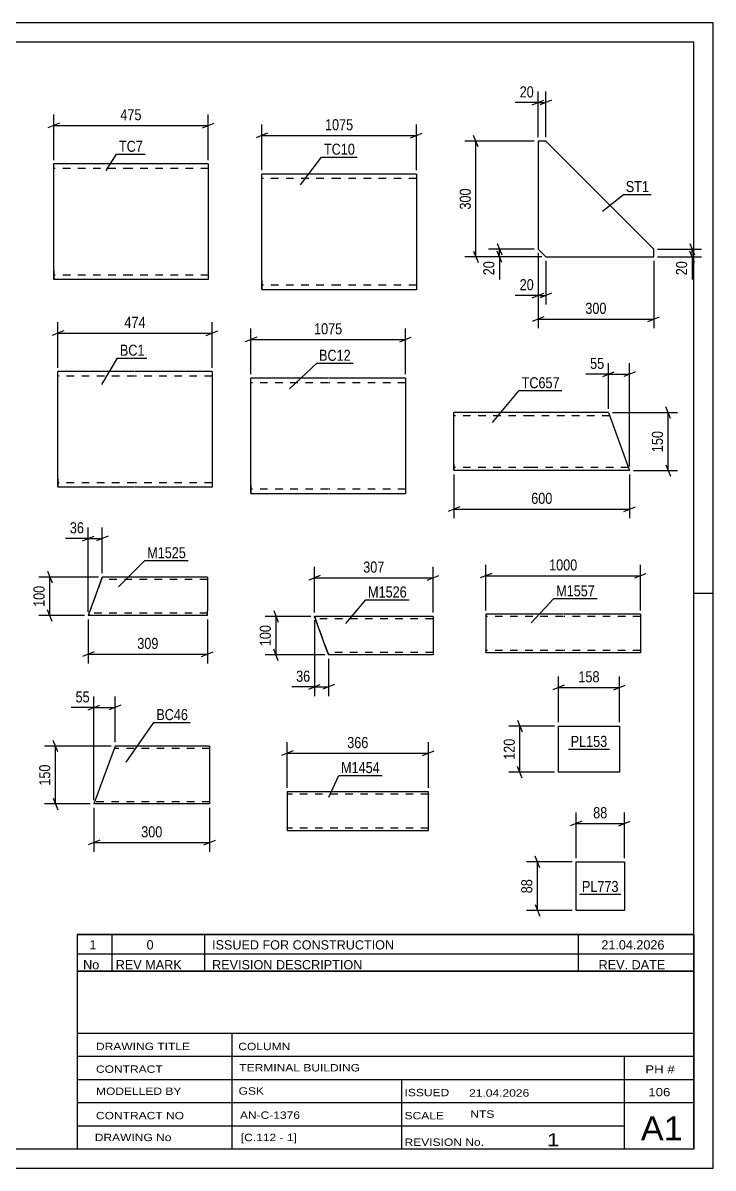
# Model space of a CAD drawing. Header units: millimetres. Extents: x 0 to 420, y 0 to 297.
# Drawn here: x 240.9 to 420, y 0 to 297 of the extents above; entities that cross this region are included whole.
import ezdxf

# ---------------------------------------------------------------- set-up
doc = ezdxf.new("R2010")
doc.units = ezdxf.units.MM
doc.linetypes.add('DXK_LINE_DOT2', pattern=[3.9198, 1.9599, -1.9599])
doc.styles.add('Arial Narrow', font='ARIALN.TTF', dxfattribs={"height": 0.2})

# ---------------------------------------------------------------- blocks, each defined once
blk = doc.blocks.new('Unknown-284856704-1134')
at = {"color": 5, "linetype": 'Continuous'}
for p, q in [((420, 297), (0, 297)), ((420, 0), (420, 297)), ((415, 292), (5, 292)), ((415, 5), (415, 292)), ((420, 149), (415, 149)), ((5, 5), (415, 5)), ((0, 0), (420, 0))]:
    blk.add_line(p, q, dxfattribs=at)
blk = doc.blocks.new('Part-284856704-8821 - 8820')
at = {"color": 2, "linetype": 'Continuous'}
for p, q in [((268.91, 260.41), (248.91, 260.41)), ((248.91, 232.81), (248.91, 260.41)), ((289.01, 260.41), (269.01, 260.41)), ((289.01, 260.41), (289.01, 230.41)), ((248.91, 232.81), (248.91, 230.41)), ((268.91, 230.41), (248.91, 230.41)), ((289.01, 230.41), (269.01, 230.41))]:
    blk.add_line(p, q, dxfattribs=at)
at = {"color": 7, "linetype": 'DXK_LINE_DOT2'}
for p, q in [((268.91, 259.21), (248.91, 259.21)), ((289.01, 259.21), (269.01, 259.21)), ((248.91, 230.6), (248.91, 232.81)), ((248.91, 231.61), (248.91, 231.71)), ((289.01, 231.61), (289.01, 231.71)), ((268.91, 231.61), (248.91, 231.61)), ((289.01, 231.61), (269.01, 231.61))]:
    blk.add_line(p, q, dxfattribs=at)
blk = doc.blocks.new('Part-284856704-8863 - 8862')
at = {"color": 2, "linetype": 'Continuous'}
for p, q in [((376.59, 266.33), (374.59, 266.33)), ((374.59, 266.33), (374.59, 238.33)), ((404.59, 238.33), (376.59, 266.33)), ((374.59, 238.33), (376.59, 236.33)), ((404.59, 236.33), (404.59, 238.33)), ((376.59, 236.33), (404.59, 236.33))]:
    blk.add_line(p, q, dxfattribs=at)
blk = doc.blocks.new('Part-284856704-8829 - 8828')
at = {"color": 2, "linetype": 'Continuous'}
for p, q in [((269.91, 206.56), (250, 206.56)), ((250, 178.96), (250, 206.56)), ((290.01, 206.56), (270.01, 206.56)), ((290.01, 206.56), (290.01, 176.56)), ((250, 178.96), (250, 176.56)), ((269.91, 176.56), (250, 176.56)), ((290.01, 176.56), (270.01, 176.56))]:
    blk.add_line(p, q, dxfattribs=at)
at = {"color": 7, "linetype": 'DXK_LINE_DOT2'}
for p, q in [((269.91, 205.36), (250, 205.36)), ((290.01, 205.36), (270.01, 205.36)), ((250, 176.75), (250, 178.96)), ((250, 177.76), (250, 177.86)), ((269.91, 177.76), (250, 177.76)), ((290.01, 177.76), (270.01, 177.76)), ((290.01, 177.76), (290.01, 177.86))]:
    blk.add_line(p, q, dxfattribs=at)
blk = doc.blocks.new('Part-284856704-8877 - 8876')
at = {"color": 2, "linetype": 'Continuous'}
for p, q in [((372.77, 195.92), (352.77, 195.92)), ((352.77, 182.52), (352.77, 195.92)), ((392.87, 195.92), (372.87, 195.92)), ((392.87, 195.92), (398.33, 180.92)), ((352.77, 182.52), (352.77, 180.92)), ((372.77, 180.92), (352.77, 180.92)), ((398.33, 180.92), (372.87, 180.92))]:
    blk.add_line(p, q, dxfattribs=at)
at = {"color": 7, "linetype": 'DXK_LINE_DOT2'}
for p, q in [((372.77, 195.12), (352.77, 195.12)), ((393.16, 195.12), (372.87, 195.12)), ((352.77, 181.04), (352.77, 182.52)), ((352.77, 181.72), (352.77, 181.78)), ((372.77, 181.72), (352.77, 181.72)), ((398.04, 181.72), (372.87, 181.72)), ((398.04, 181.72), (398.02, 181.78))]:
    blk.add_line(p, q, dxfattribs=at)
blk = doc.blocks.new('Part-284856704-8847 - 8846')
at = {"color": 2, "linetype": 'Continuous'}
for p, q in [((264.82, 109.43), (259.36, 94.43)), ((289.36, 109.43), (264.82, 109.43)), ((289.36, 109.43), (289.36, 94.43)), ((289.36, 94.43), (259.36, 94.43))]:
    blk.add_line(p, q, dxfattribs=at)
at = {"color": 7, "linetype": 'DXK_LINE_DOT2'}
for p, q in [((289.36, 108.83), (264.61, 108.83)), ((289.36, 109.33), (289.36, 109.43)), ((259.58, 95.03), (259.6, 95.07)), ((289.36, 95.03), (289.36, 95.07)), ((289.36, 95.03), (259.58, 95.03))]:
    blk.add_line(p, q, dxfattribs=at)
blk = doc.blocks.new('Part-284856704-8896 - 8895')
at = {"color": 2, "linetype": 'Continuous'}
for p, q in [((322.92, 257.81), (302.92, 257.81)), ((302.92, 230.21), (302.92, 257.81)), ((343.02, 257.81), (323.02, 257.81)), ((343.02, 257.81), (343.02, 227.81)), ((302.92, 230.21), (302.92, 227.81)), ((322.92, 227.81), (302.92, 227.81)), ((343.02, 227.81), (323.02, 227.81))]:
    blk.add_line(p, q, dxfattribs=at)
at = {"color": 7, "linetype": 'DXK_LINE_DOT2'}
for p, q in [((322.92, 256.61), (302.92, 256.61)), ((343.02, 256.61), (323.02, 256.61)), ((302.92, 227.99), (302.92, 230.21)), ((302.92, 229.01), (302.92, 229.1)), ((322.92, 229.01), (302.92, 229.01)), ((343.02, 229.01), (323.02, 229.01)), ((343.02, 229.01), (343.02, 229.1))]:
    blk.add_line(p, q, dxfattribs=at)
blk = doc.blocks.new('Part-284856704-8906 - 8905')
at = {"color": 2, "linetype": 'Continuous'}
for p, q in [((320.08, 204.89), (300.08, 204.89)), ((300.08, 177.29), (300.08, 204.89)), ((340.18, 204.89), (320.18, 204.89)), ((340.18, 204.89), (340.18, 174.89)), ((300.08, 177.29), (300.08, 174.89)), ((320.08, 174.89), (300.08, 174.89)), ((340.18, 174.89), (320.18, 174.89))]:
    blk.add_line(p, q, dxfattribs=at)
at = {"color": 7, "linetype": 'DXK_LINE_DOT2'}
for p, q in [((320.08, 203.69), (300.08, 203.69)), ((340.18, 203.69), (320.18, 203.69)), ((300.08, 175.08), (300.08, 177.29)), ((300.08, 176.09), (300.08, 176.18)), ((320.08, 176.09), (300.08, 176.09)), ((340.18, 176.09), (320.18, 176.09)), ((340.18, 176.09), (340.18, 176.18))]:
    blk.add_line(p, q, dxfattribs=at)
blk = doc.blocks.new('Part-284856704-8977 - 8976')
at = {"color": 2, "linetype": 'Continuous'}
for p, q in [((379.89, 102.64), (379.89, 114.64)), ((379.89, 114.64), (395.7, 114.64)), ((395.7, 114.64), (395.7, 102.64)), ((395.7, 102.64), (379.89, 102.64))]:
    blk.add_line(p, q, dxfattribs=at)
blk = doc.blocks.new('Part-284856704-8991 - 8990')
at = {"color": 2, "linetype": 'Continuous'}
for p, q in [((346.12, 97.58), (309.5, 97.58)), ((309.5, 97.58), (309.5, 87.68)), ((346.12, 88.78), (346.12, 97.58)), ((309.5, 87.68), (309.5, 87.58)), ((309.5, 87.58), (346.12, 87.58)), ((346.12, 87.58), (346.12, 88.78))]:
    blk.add_line(p, q, dxfattribs=at)
at = {"color": 7, "linetype": 'DXK_LINE_DOT2'}
for p, q in [((346.12, 96.98), (309.5, 96.98)), ((346.12, 96.98), (346.12, 96.94)), ((346.12, 96.94), (346.12, 96.98)), ((346.12, 96.84), (346.12, 96.94)), ((346.12, 96.94), (346.12, 96.84)), ((309.5, 88.18), (309.5, 88.23)), ((346.12, 88.18), (309.5, 88.18)), ((346.12, 88.23), (346.12, 88.56)), ((346.12, 88.18), (346.12, 88.23))]:
    blk.add_line(p, q, dxfattribs=at)
blk = doc.blocks.new('Part-284856704-9009 - 9008')
at = {"color": 2, "linetype": 'Continuous'}
for p, q in [((261.25, 152.55), (258.15, 144.03)), ((261.25, 152.55), (261.39, 152.93)), ((261.39, 152.93), (261.49, 153.19)), ((261.49, 153.19), (261.52, 153.29)), ((261.52, 153.29), (261.52, 153.29)), ((288.8, 153.29), (261.52, 153.29)), ((288.8, 153.29), (288.8, 153.19)), ((288.8, 153.19), (288.8, 152.09)), ((288.8, 152.09), (288.8, 144.49)), ((257.88, 143.29), (257.92, 143.38)), ((257.88, 143.29), (257.88, 143.29)), ((288.8, 143.29), (257.88, 143.29)), ((257.92, 143.38), (258.01, 143.64)), ((258.01, 143.64), (258.15, 144.03)), ((288.8, 143.29), (288.8, 144.49))]:
    blk.add_line(p, q, dxfattribs=at)
at = {"color": 7, "linetype": 'DXK_LINE_DOT2'}
for p, q in [((261.3, 152.69), (258.23, 144.26)), ((261.17, 152.32), (258.23, 144.26)), ((261.17, 152.32), (258.24, 144.26)), ((261.17, 152.32), (261.29, 152.64)), ((261.17, 152.32), (261.24, 152.51)), ((261.24, 152.51), (261.25, 152.55)), ((261.25, 152.55), (261.29, 152.64)), ((261.29, 152.64), (261.3, 152.69)), ((261.29, 152.64), (261.3, 152.69)), ((261.39, 152.93), (261.3, 152.69)), ((261.3, 152.69), (261.3, 152.69)), ((288.8, 152.69), (261.3, 152.69)), ((261.49, 153.19), (261.39, 152.93)), ((261.52, 153.29), (261.49, 153.19)), ((261.52, 153.29), (261.52, 153.29)), ((288.8, 152.93), (288.8, 152.09)), ((257.91, 143.38), (257.88, 143.29)), ((257.88, 143.29), (257.88, 143.29)), ((258.01, 143.64), (257.91, 143.38)), ((258.12, 143.93), (258.01, 143.64)), ((258.1, 143.89), (258.12, 143.93)), ((258.12, 143.93), (258.1, 143.89)), ((258.1, 143.89), (258.1, 143.89)), ((288.8, 143.89), (258.1, 143.89)), ((258.24, 144.26), (258.12, 143.93)), ((258.23, 144.26), (258.12, 143.93)), ((258.12, 143.93), (258.16, 144.06)), ((258.16, 144.06), (258.23, 144.26)), ((288.8, 143.93), (288.8, 144.26)), ((288.8, 143.89), (288.8, 143.93)), ((288.8, 143.89), (288.8, 143.93))]:
    blk.add_line(p, q, dxfattribs=at)
blk = doc.blocks.new('Part-284856704-9017 - 9016')
at = {"color": 2, "linetype": 'Continuous'}
for p, q in [((316.59, 143.09), (316.59, 143.09)), ((347.33, 143.09), (316.59, 143.09)), ((316.62, 143), (316.59, 143.09)), ((316.72, 142.74), (316.62, 143)), ((316.86, 142.35), (316.72, 142.74)), ((347.33, 143), (347.33, 143.09)), ((347.33, 143), (347.33, 141.89)), ((319.96, 133.84), (316.86, 142.35)), ((347.33, 141.89), (347.33, 133.09)), ((320.1, 133.45), (319.96, 133.84)), ((320.2, 133.19), (320.1, 133.45)), ((320.23, 133.09), (320.2, 133.19)), ((320.23, 133.09), (320.23, 133.09)), ((347.33, 133.09), (320.23, 133.09))]:
    blk.add_line(p, q, dxfattribs=at)
at = {"color": 7, "linetype": 'DXK_LINE_DOT2'}
for p, q in [((316.59, 143.09), (316.59, 143.09)), ((316.59, 143.09), (316.62, 143)), ((316.62, 143), (316.72, 142.74)), ((316.72, 142.74), (316.81, 142.49)), ((347.33, 142.74), (347.33, 141.89)), ((320, 133.74), (316.81, 142.49)), ((316.81, 142.49), (316.81, 142.49)), ((347.33, 142.49), (316.81, 142.49)), ((316.82, 142.45), (316.81, 142.49)), ((316.82, 142.45), (316.81, 142.49)), ((316.94, 142.12), (316.82, 142.45)), ((316.86, 142.35), (316.82, 142.45)), ((316.87, 142.32), (316.86, 142.35)), ((316.94, 142.12), (316.87, 142.32)), ((319.88, 134.07), (316.94, 142.12)), ((319.88, 134.07), (316.94, 142.12)), ((319.95, 133.87), (319.88, 134.07)), ((319.88, 134.07), (320, 133.74)), ((320, 133.74), (319.95, 133.87)), ((320.01, 133.69), (320, 133.74)), ((320, 133.74), (320.01, 133.69)), ((320, 133.74), (320.1, 133.45)), ((320.01, 133.69), (320.01, 133.69)), ((347.33, 133.69), (320.01, 133.69)), ((347.33, 133.74), (347.33, 133.84)), ((347.33, 133.69), (347.33, 133.74)), ((347.33, 133.69), (347.33, 133.74)), ((320.1, 133.45), (320.2, 133.19)), ((320.2, 133.19), (320.23, 133.09)), ((320.23, 133.09), (320.23, 133.09))]:
    blk.add_line(p, q, dxfattribs=at)
blk = doc.blocks.new('Part-284856704-9024 - 9023')
at = {"color": 2, "linetype": 'Continuous'}
for p, q in [((381.05, 143.64), (361.05, 143.64)), ((361.05, 143.64), (361.05, 133.73)), ((401.15, 143.64), (381.15, 143.64)), ((401.15, 143.64), (401.15, 133.64)), ((361.05, 133.64), (361.05, 133.73)), ((381.05, 133.64), (361.05, 133.64)), ((401.15, 133.64), (381.15, 133.64))]:
    blk.add_line(p, q, dxfattribs=at)
at = {"color": 7, "linetype": 'DXK_LINE_DOT2'}
for p, q in [((381.05, 143.04), (361.05, 143.04)), ((401.15, 143.04), (381.15, 143.04)), ((361.05, 134.24), (361.05, 134.29)), ((381.05, 134.24), (361.05, 134.24)), ((401.15, 134.24), (381.15, 134.24)), ((401.15, 134.24), (401.15, 134.29))]:
    blk.add_line(p, q, dxfattribs=at)
blk = doc.blocks.new('Part-284856704-9031 - 9030')
at = {"color": 2, "linetype": 'Continuous'}
for p, q in [((384.43, 66.82), (384.43, 79.39)), ((384.43, 79.39), (397, 79.39)), ((397, 79.39), (397, 66.82)), ((397, 66.82), (384.43, 66.82))]:
    blk.add_line(p, q, dxfattribs=at)
blk = doc.blocks.new('StraightDimension-284856704-9099 - 8820')
at = {"color": 7, "linetype": 'Continuous'}
for p, q in [((248.91, 261.41), (248.91, 273.26)), ((289.01, 261.41), (289.01, 273.26)), ((250.41, 271.01), (247.41, 269.81)), ((248.91, 270.41), (289.01, 270.41)), ((287.51, 269.81), (290.51, 271.01))]:
    blk.add_line(p, q, dxfattribs=at)
at = {"color": 0}
blk.add_wipeout([(272.3, 271.16), (272.3, 275.36), (265.61, 275.36), (265.61, 271.16)], dxfattribs=at)
at = {"color": 3, "style": 'Arial Narrow'}
blk.add_text('475', height=2.863, dxfattribs=at).set_placement((266.21, 271.76))
blk = doc.blocks.new('StraightDimension-284856704-9215 - 8862')
at = {"color": 7, "linetype": 'Continuous'}
for p, q in [((405.59, 238.33), (416.99, 238.33)), ((413.99, 239.83), (415.19, 236.83)), ((415.19, 234.83), (413.99, 237.83)), ((414.59, 236.33), (414.59, 238.33)), ((405.59, 236.33), (416.99, 236.33))]:
    blk.add_line(p, q, dxfattribs=at)
at = {"color": 0}
blk.add_wipeout([(413.84, 235.81), (409.64, 235.81), (409.64, 230.95), (413.84, 230.95)], dxfattribs=at)
at = {"color": 7, "linetype": 'Continuous'}
blk.add_line((414.59, 236.33), (414.59, 230.43), dxfattribs=at)
blk.add_line((414.59, 236.33), (414.59, 230.43), dxfattribs=at)
at = {"color": 3, "style": 'Arial Narrow'}
blk.add_text('20', height=2.863, rotation=90.0002, dxfattribs=at).set_placement((413.24, 231.55))
blk = doc.blocks.new('StraightDimension-284856704-9207 - 8862')
at = {"color": 7, "linetype": 'Continuous'}
for p, q in [((374.59, 267.33), (374.59, 279.18)), ((376.59, 267.33), (376.59, 279.18)), ((373.09, 275.73), (376.09, 276.93)), ((374.59, 276.33), (376.59, 276.33)), ((378.09, 276.93), (375.09, 275.73))]:
    blk.add_line(p, q, dxfattribs=at)
at = {"color": 0}
blk.add_wipeout([(374.06, 277.08), (374.06, 281.28), (369.21, 281.28), (369.21, 277.08)], dxfattribs=at)
at = {"color": 7, "linetype": 'Continuous'}
blk.add_line((374.59, 276.33), (368.68, 276.33), dxfattribs=at)
blk.add_line((374.59, 276.33), (368.68, 276.33), dxfattribs=at)
at = {"color": 3, "style": 'Arial Narrow'}
blk.add_text('20', height=2.863, dxfattribs=at).set_placement((369.81, 277.68))
blk = doc.blocks.new('StraightDimension-284856704-9211 - 8862')
at = {"color": 7, "linetype": 'Continuous'}
for p, q in [((374.59, 237.33), (374.59, 223.93)), ((376.59, 235.33), (376.59, 223.93)), ((373.09, 225.73), (376.09, 226.93)), ((374.59, 226.33), (376.59, 226.33)), ((378.09, 226.93), (375.09, 225.73))]:
    blk.add_line(p, q, dxfattribs=at)
at = {"color": 0}
blk.add_wipeout([(374.06, 227.08), (374.06, 231.28), (369.21, 231.28), (369.21, 227.08)], dxfattribs=at)
at = {"color": 7, "linetype": 'Continuous'}
blk.add_line((374.59, 226.33), (368.68, 226.33), dxfattribs=at)
blk.add_line((374.59, 226.33), (368.68, 226.33), dxfattribs=at)
at = {"color": 3, "style": 'Arial Narrow'}
blk.add_text('20', height=2.863, dxfattribs=at).set_placement((369.81, 227.68))
blk = doc.blocks.new('StraightDimension-284856704-9227 - 8862')
at = {"color": 7, "linetype": 'Continuous'}
for p, q in [((359.06, 264.83), (357.86, 267.83)), ((373.59, 266.33), (355.61, 266.33)), ((358.46, 236.33), (358.46, 266.33)), ((357.86, 237.83), (359.06, 234.83)), ((375.59, 236.33), (355.61, 236.33))]:
    blk.add_line(p, q, dxfattribs=at)
at = {"color": 0}
blk.add_wipeout([(357.71, 254.67), (353.51, 254.67), (353.51, 247.99), (357.71, 247.99)], dxfattribs=at)
at = {"color": 3, "style": 'Arial Narrow'}
blk.add_text('300', height=2.863, rotation=90.0002, dxfattribs=at).set_placement((357.11, 248.59))
blk = doc.blocks.new('StraightDimension-284856704-9219 - 8862')
at = {"color": 7, "linetype": 'Continuous'}
for p, q in [((373.59, 238.33), (361.74, 238.33)), ((363.99, 239.83), (365.19, 236.83)), ((365.19, 234.83), (363.99, 237.83)), ((364.59, 236.33), (364.59, 238.33)), ((375.59, 236.33), (361.74, 236.33))]:
    blk.add_line(p, q, dxfattribs=at)
at = {"color": 0}
blk.add_wipeout([(363.84, 235.81), (359.64, 235.81), (359.64, 230.95), (363.84, 230.95)], dxfattribs=at)
at = {"color": 7, "linetype": 'Continuous'}
blk.add_line((364.59, 236.33), (364.59, 230.43), dxfattribs=at)
blk.add_line((364.59, 236.33), (364.59, 230.43), dxfattribs=at)
at = {"color": 3, "style": 'Arial Narrow'}
blk.add_text('20', height=2.863, rotation=90.0002, dxfattribs=at).set_placement((363.24, 231.55))
blk = doc.blocks.new('StraightDimension-284856704-9223 - 8862')
at = {"color": 7, "linetype": 'Continuous'}
for p, q in [((374.59, 237.33), (374.59, 217.8)), ((404.59, 235.33), (404.59, 217.8)), ((376.09, 220.8), (373.09, 219.6)), ((374.59, 220.2), (404.59, 220.2)), ((403.09, 219.6), (406.09, 220.8))]:
    blk.add_line(p, q, dxfattribs=at)
at = {"color": 0}
blk.add_wipeout([(392.93, 220.95), (392.93, 225.15), (386.25, 225.15), (386.25, 220.95)], dxfattribs=at)
at = {"color": 3, "style": 'Arial Narrow'}
blk.add_text('300', height=2.863, dxfattribs=at).set_placement((386.85, 221.55))
blk = doc.blocks.new('StraightDimension-284856704-9103 - 8828')
at = {"color": 7, "linetype": 'Continuous'}
for p, q in [((251.5, 217.16), (248.5, 215.96)), ((250, 207.56), (250, 219.41)), ((288.51, 215.96), (291.51, 217.16)), ((290.01, 207.56), (290.01, 219.41)), ((250, 216.56), (290.01, 216.56))]:
    blk.add_line(p, q, dxfattribs=at)
at = {"color": 0}
blk.add_wipeout([(273.34, 217.31), (273.34, 221.51), (266.66, 221.51), (266.66, 217.31)], dxfattribs=at)
at = {"color": 3, "style": 'Arial Narrow'}
blk.add_text('474', height=2.863, dxfattribs=at).set_placement((267.26, 217.91))
blk = doc.blocks.new('StraightDimension-284856704-9231 - 8876')
at = {"color": 7, "linetype": 'Continuous'}
for p, q in [((392.87, 196.92), (392.87, 208.77)), ((398.33, 181.92), (398.33, 208.77)), ((391.37, 205.32), (394.37, 206.52)), ((392.87, 205.92), (398.33, 205.92)), ((399.83, 206.52), (396.83, 205.32))]:
    blk.add_line(p, q, dxfattribs=at)
at = {"color": 0}
blk.add_wipeout([(392.35, 206.67), (392.35, 210.87), (387.49, 210.87), (387.49, 206.67)], dxfattribs=at)
at = {"color": 7, "linetype": 'Continuous'}
blk.add_line((392.87, 205.92), (386.97, 205.92), dxfattribs=at)
blk.add_line((392.87, 205.92), (386.97, 205.92), dxfattribs=at)
at = {"color": 3, "style": 'Arial Narrow'}
blk.add_text('55', height=2.863, dxfattribs=at).set_placement((388.09, 207.27))
blk = doc.blocks.new('StraightDimension-284856704-9235 - 8876')
at = {"color": 7, "linetype": 'Continuous'}
for p, q in [((408.93, 194.42), (407.73, 197.42)), ((393.87, 195.92), (410.73, 195.92)), ((408.33, 180.92), (408.33, 195.92)), ((407.73, 182.42), (408.93, 179.42)), ((399.33, 180.92), (410.73, 180.92))]:
    blk.add_line(p, q, dxfattribs=at)
at = {"color": 0}
blk.add_wipeout([(407.58, 191.77), (403.38, 191.77), (403.38, 185.08), (407.58, 185.08)], dxfattribs=at)
at = {"color": 3, "style": 'Arial Narrow'}
blk.add_text('150', height=2.863, rotation=90.0002, dxfattribs=at).set_placement((406.98, 185.68))
blk = doc.blocks.new('StraightDimension-284856704-9241 - 8876')
at = {"color": 7, "linetype": 'Continuous'}
for p, q in [((352.77, 179.92), (352.77, 168.52)), ((398.33, 179.92), (398.33, 168.52)), ((354.27, 171.52), (351.27, 170.32)), ((352.77, 170.92), (398.33, 170.92)), ((396.83, 170.32), (399.83, 171.52))]:
    blk.add_line(p, q, dxfattribs=at)
at = {"color": 0}
blk.add_wipeout([(378.89, 171.67), (378.89, 175.87), (372.21, 175.87), (372.21, 171.67)], dxfattribs=at)
at = {"color": 3, "style": 'Arial Narrow'}
blk.add_text('600', height=2.863, dxfattribs=at).set_placement((372.81, 172.27))
blk = doc.blocks.new('StraightDimension-284856704-9121 - 8846')
at = {"color": 7, "linetype": 'Continuous'}
for p, q in [((259.36, 93.43), (259.36, 82.03)), ((289.36, 93.43), (289.36, 82.03)), ((260.86, 85.03), (257.86, 83.83)), ((259.36, 84.43), (289.36, 84.43)), ((287.86, 83.83), (290.86, 85.03))]:
    blk.add_line(p, q, dxfattribs=at)
at = {"color": 0}
blk.add_wipeout([(277.71, 85.18), (277.71, 89.38), (271.02, 89.38), (271.02, 85.18)], dxfattribs=at)
at = {"color": 3, "style": 'Arial Narrow'}
blk.add_text('300', height=2.863, dxfattribs=at).set_placement((271.62, 85.78))
blk = doc.blocks.new('StraightDimension-284856704-9111 - 8846')
at = {"color": 7, "linetype": 'Continuous'}
for p, q in [((259.36, 95.43), (259.36, 122.28)), ((264.82, 110.43), (264.82, 122.28)), ((257.86, 118.83), (260.86, 120.03)), ((259.36, 119.43), (264.82, 119.43)), ((266.32, 120.03), (263.32, 118.83))]:
    blk.add_line(p, q, dxfattribs=at)
at = {"color": 0}
blk.add_wipeout([(258.84, 120.18), (258.84, 124.38), (253.98, 124.38), (253.98, 120.18)], dxfattribs=at)
at = {"color": 7, "linetype": 'Continuous'}
blk.add_line((259.36, 119.43), (253.46, 119.43), dxfattribs=at)
blk.add_line((259.36, 119.43), (253.46, 119.43), dxfattribs=at)
at = {"color": 3, "style": 'Arial Narrow'}
blk.add_text('55', height=2.863, dxfattribs=at).set_placement((254.58, 120.78))
blk = doc.blocks.new('StraightDimension-284856704-9115 - 8846')
at = {"color": 7, "linetype": 'Continuous'}
for p, q in [((249.96, 107.93), (248.76, 110.93)), ((263.82, 109.43), (246.51, 109.43)), ((249.36, 94.43), (249.36, 109.43)), ((248.76, 95.93), (249.96, 92.93)), ((258.36, 94.43), (246.51, 94.43))]:
    blk.add_line(p, q, dxfattribs=at)
at = {"color": 0}
blk.add_wipeout([(248.61, 105.27), (244.41, 105.27), (244.41, 98.58), (248.61, 98.58)], dxfattribs=at)
at = {"color": 3, "style": 'Arial Narrow'}
blk.add_text('150', height=2.863, rotation=90.0002, dxfattribs=at).set_placement((248.01, 99.18))
blk = doc.blocks.new('StraightDimension-284856704-9285 - 8895')
at = {"color": 7, "linetype": 'Continuous'}
for p, q in [((302.92, 258.81), (302.92, 270.66)), ((343.02, 258.81), (343.02, 270.66)), ((304.42, 268.41), (301.42, 267.21)), ((302.92, 267.81), (343.02, 267.81)), ((341.52, 267.21), (344.52, 268.41))]:
    blk.add_line(p, q, dxfattribs=at)
at = {"color": 0}
blk.add_wipeout([(327.22, 268.56), (327.22, 272.76), (318.71, 272.76), (318.71, 268.56)], dxfattribs=at)
at = {"color": 3, "style": 'Arial Narrow'}
blk.add_text('1075', height=2.863, dxfattribs=at).set_placement((319.31, 269.16))
blk = doc.blocks.new('StraightDimension-284856704-9289 - 8905')
at = {"color": 7, "linetype": 'Continuous'}
for p, q in [((300.08, 205.89), (300.08, 217.74)), ((340.18, 205.89), (340.18, 217.74)), ((301.58, 215.49), (298.58, 214.29)), ((300.08, 214.89), (340.18, 214.89)), ((338.68, 214.29), (341.68, 215.49))]:
    blk.add_line(p, q, dxfattribs=at)
at = {"color": 0}
blk.add_wipeout([(324.38, 215.64), (324.38, 219.84), (315.87, 219.84), (315.87, 215.64)], dxfattribs=at)
at = {"color": 3, "style": 'Arial Narrow'}
blk.add_text('1075', height=2.863, dxfattribs=at).set_placement((316.47, 216.24))
blk = doc.blocks.new('StraightDimension-284856704-9393 - 8976')
at = {"color": 7, "linetype": 'Continuous'}
for p, q in [((369.29, 116.14), (370.49, 113.14)), ((378.89, 114.64), (367.04, 114.64)), ((369.89, 102.64), (369.89, 114.64)), ((370.49, 101.14), (369.29, 104.14)), ((378.89, 102.64), (367.04, 102.64))]:
    blk.add_line(p, q, dxfattribs=at)
at = {"color": 0}
blk.add_wipeout([(369.14, 111.98), (364.94, 111.98), (364.94, 105.29), (369.14, 105.29)], dxfattribs=at)
at = {"color": 3, "style": 'Arial Narrow'}
blk.add_text('120', height=2.863, rotation=90.0002, dxfattribs=at).set_placement((368.54, 105.89))
blk = doc.blocks.new('StraightDimension-284856704-9397 - 8976')
at = {"color": 7, "linetype": 'Continuous'}
for p, q in [((381.39, 125.24), (378.39, 124.04)), ((379.89, 115.64), (379.89, 127.49)), ((394.2, 124.04), (397.2, 125.24)), ((395.7, 115.64), (395.7, 127.49)), ((379.89, 124.64), (395.7, 124.64))]:
    blk.add_line(p, q, dxfattribs=at)
at = {"color": 0}
blk.add_wipeout([(391.14, 125.39), (391.14, 129.59), (384.45, 129.59), (384.45, 125.39)], dxfattribs=at)
at = {"color": 3, "style": 'Arial Narrow'}
blk.add_text('158', height=2.863, dxfattribs=at).set_placement((385.05, 125.99))
blk = doc.blocks.new('StraightDimension-284856704-9401 - 8990')
at = {"color": 7, "linetype": 'Continuous'}
for p, q in [((309.5, 98.58), (309.5, 110.43)), ((346.12, 98.58), (346.12, 110.43)), ((311, 108.18), (308, 106.98)), ((309.5, 107.58), (346.12, 107.58)), ((344.62, 106.98), (347.62, 108.18))]:
    blk.add_line(p, q, dxfattribs=at)
at = {"color": 0}
blk.add_wipeout([(331.15, 108.33), (331.15, 112.53), (324.47, 112.53), (324.47, 108.33)], dxfattribs=at)
at = {"color": 3, "style": 'Arial Narrow'}
blk.add_text('366', height=2.863, dxfattribs=at).set_placement((325.07, 108.93))
blk = doc.blocks.new('StraightDimension-284856704-9441 - 9008')
at = {"color": 7, "linetype": 'Continuous'}
for p, q in [((256.38, 162.69), (259.38, 163.89)), ((257.88, 144.29), (257.88, 166.14)), ((263.02, 163.89), (260.02, 162.69)), ((261.52, 154.29), (261.52, 166.14)), ((257.88, 163.29), (261.52, 163.29))]:
    blk.add_line(p, q, dxfattribs=at)
at = {"color": 0}
blk.add_wipeout([(257.36, 164.04), (257.36, 168.24), (252.5, 168.24), (252.5, 164.04)], dxfattribs=at)
at = {"color": 7, "linetype": 'Continuous'}
blk.add_line((257.88, 163.29), (251.98, 163.29), dxfattribs=at)
blk.add_line((257.88, 163.29), (251.98, 163.29), dxfattribs=at)
at = {"color": 3, "style": 'Arial Narrow'}
blk.add_text('36', height=2.863, dxfattribs=at).set_placement((253.1, 164.64))
blk = doc.blocks.new('StraightDimension-284856704-9445 - 9008')
at = {"color": 7, "linetype": 'Continuous'}
for p, q in [((247.28, 154.79), (248.48, 151.79)), ((260.52, 153.29), (245.03, 153.29)), ((247.88, 143.29), (247.88, 153.29)), ((256.88, 143.29), (245.03, 143.29)), ((248.48, 141.79), (247.28, 144.79))]:
    blk.add_line(p, q, dxfattribs=at)
at = {"color": 0}
blk.add_wipeout([(247.13, 151.63), (242.93, 151.63), (242.93, 144.94), (247.13, 144.94)], dxfattribs=at)
at = {"color": 3, "style": 'Arial Narrow'}
blk.add_text('100', height=2.863, rotation=90.0002, dxfattribs=at).set_placement((246.53, 145.54))
blk = doc.blocks.new('StraightDimension-284856704-9451 - 9008')
at = {"color": 7, "linetype": 'Continuous'}
for p, q in [((257.88, 142.29), (257.88, 130.89)), ((288.8, 142.29), (288.8, 130.89)), ((259.38, 133.89), (256.38, 132.69)), ((287.3, 132.69), (290.3, 133.89)), ((257.88, 133.29), (288.8, 133.29))]:
    blk.add_line(p, q, dxfattribs=at)
at = {"color": 0}
blk.add_wipeout([(276.68, 134.04), (276.68, 138.24), (270, 138.24), (270, 134.04)], dxfattribs=at)
at = {"color": 3, "style": 'Arial Narrow'}
blk.add_text('309', height=2.863, dxfattribs=at).set_placement((270.6, 134.64))
blk = doc.blocks.new('StraightDimension-284856704-9465 - 9016')
at = {"color": 7, "linetype": 'Continuous'}
for p, q in [((316.59, 144.09), (316.59, 155.94)), ((347.33, 144.09), (347.33, 155.94)), ((318.09, 153.69), (315.09, 152.49)), ((316.59, 153.09), (347.33, 153.09)), ((345.83, 152.49), (348.83, 153.69))]:
    blk.add_line(p, q, dxfattribs=at)
at = {"color": 0}
blk.add_wipeout([(335.3, 153.84), (335.3, 158.04), (328.62, 158.04), (328.62, 153.84)], dxfattribs=at)
at = {"color": 3, "style": 'Arial Narrow'}
blk.add_text('307', height=2.863, dxfattribs=at).set_placement((329.22, 154.44))
blk = doc.blocks.new('StraightDimension-284856704-9455 - 9016')
at = {"color": 7, "linetype": 'Continuous'}
for p, q in [((316.59, 142.09), (316.59, 122.39)), ((320.23, 132.09), (320.23, 122.39)), ((315.09, 124.19), (318.09, 125.39)), ((316.59, 124.79), (320.23, 124.79)), ((321.73, 125.39), (318.73, 124.19))]:
    blk.add_line(p, q, dxfattribs=at)
at = {"color": 0}
blk.add_wipeout([(316.06, 125.54), (316.06, 129.74), (311.21, 129.74), (311.21, 125.54)], dxfattribs=at)
at = {"color": 7, "linetype": 'Continuous'}
blk.add_line((316.59, 124.79), (310.68, 124.79), dxfattribs=at)
blk.add_line((316.59, 124.79), (310.68, 124.79), dxfattribs=at)
at = {"color": 3, "style": 'Arial Narrow'}
blk.add_text('36', height=2.863, dxfattribs=at).set_placement((311.81, 126.14))
blk = doc.blocks.new('StraightDimension-284856704-9459 - 9016')
at = {"color": 7, "linetype": 'Continuous'}
for p, q in [((315.59, 143.09), (303.74, 143.09)), ((305.99, 144.59), (307.19, 141.59)), ((306.59, 133.09), (306.59, 143.09)), ((307.19, 131.59), (305.99, 134.59)), ((319.23, 133.09), (303.74, 133.09))]:
    blk.add_line(p, q, dxfattribs=at)
at = {"color": 0}
blk.add_wipeout([(305.84, 141.44), (301.64, 141.44), (301.64, 134.75), (305.84, 134.75)], dxfattribs=at)
at = {"color": 3, "style": 'Arial Narrow'}
blk.add_text('100', height=2.863, rotation=90.0002, dxfattribs=at).set_placement((305.24, 135.35))
blk = doc.blocks.new('StraightDimension-284856704-9469 - 9023')
at = {"color": 7, "linetype": 'Continuous'}
for p, q in [((361.05, 144.64), (361.05, 156.49)), ((401.15, 144.64), (401.15, 156.49)), ((362.55, 154.24), (359.55, 153.04)), ((361.05, 153.64), (401.15, 153.64)), ((399.65, 153.04), (402.65, 154.24))]:
    blk.add_line(p, q, dxfattribs=at)
at = {"color": 0}
blk.add_wipeout([(385.36, 154.39), (385.36, 158.59), (376.85, 158.59), (376.85, 154.39)], dxfattribs=at)
at = {"color": 3, "style": 'Arial Narrow'}
blk.add_text('1000', height=2.863, dxfattribs=at).set_placement((377.45, 154.99))
blk = doc.blocks.new('StraightDimension-284856704-9477 - 9030')
at = {"color": 7, "linetype": 'Continuous'}
for p, q in [((384.43, 80.39), (384.43, 92.24)), ((397, 80.39), (397, 92.24)), ((385.93, 89.99), (382.93, 88.79)), ((384.43, 89.39), (397, 89.39)), ((395.5, 88.79), (398.5, 89.99))]:
    blk.add_line(p, q, dxfattribs=at)
at = {"color": 0}
blk.add_wipeout([(393.15, 90.14), (393.15, 94.34), (388.29, 94.34), (388.29, 90.14)], dxfattribs=at)
at = {"color": 3, "style": 'Arial Narrow'}
blk.add_text('88', height=2.863, dxfattribs=at).set_placement((388.89, 90.74))
blk = doc.blocks.new('StraightDimension-284856704-9473 - 9030')
at = {"color": 7, "linetype": 'Continuous'}
for p, q in [((375.03, 77.89), (373.83, 80.89)), ((383.43, 79.39), (371.58, 79.39)), ((374.43, 66.82), (374.43, 79.39)), ((373.83, 68.32), (375.03, 65.32)), ((383.43, 66.82), (371.58, 66.82))]:
    blk.add_line(p, q, dxfattribs=at)
at = {"color": 0}
blk.add_wipeout([(373.68, 75.53), (369.48, 75.53), (369.48, 70.67), (373.68, 70.67)], dxfattribs=at)
at = {"color": 3, "style": 'Arial Narrow'}
blk.add_text('88', height=2.863, rotation=90.0002, dxfattribs=at).set_placement((373.08, 71.27))
blk = doc.blocks.new('Mark-284856704-9558 - 8820')
at = {"color": 0}
blk.add_wipeout([(272.04, 263.57), (272.04, 266.57), (265.84, 266.57), (265.84, 263.57)], dxfattribs=at)
blk.add_wipeout([(272.04, 263.57), (272.04, 266.57), (265.84, 266.57), (265.84, 263.57)], dxfattribs=at)
at = {"color": 30, "linetype": 'Continuous'}
for p, q in [((262.49, 258.75), (265.24, 262.97)), ((265.24, 262.97), (272.64, 262.97))]:
    blk.add_line(p, q, dxfattribs=at)
at = {"color": 3, "style": 'Arial Narrow'}
blk.add_text('TC7', height=2.863, dxfattribs=at).set_placement((265.84, 263.57))
blk = doc.blocks.new('Unknown-284856704-11853')
at = {"color": 7, "linetype": 'Continuous'}
for p, q in [((255, 51.05), (255, 5)), ((255, 51.05), (415, 51.05)), ((415, 51), (415, 5)), ((255, 35), (415, 35)), ((295.14, 35), (295.14, 5)), ((255, 29), (415, 29)), ((397, 5.05), (397, 29.05)), ((255, 23), (415, 23)), ((339.14, 23), (339.14, 5)), ((255, 17), (415, 17)), ((255, 11), (397, 11)), ((255, 5), (415, 5))]:
    blk.add_line(p, q, dxfattribs=at)
at = {"color": 7, "style": 'Arial Narrow'}
for s, height, width, p in [('DRAWING TITLE', 1.9089, 1.425378, (259.88, 30.61)), ('COLUMN', 1.909, 1.425378, (296.81, 30.59)), ('TERMINAL BUILDING', 1.9089, 1.425378, (297.06, 25.07)), ('CONTRACT', 1.909, 1.425378, (259.88, 24.71)), ('MODELLED BY', 1.9089, 1.425378, (259.88, 18.98)), ('GSK', 1.909, 1.425378, (296.88, 19.04)), ('ISSUED', 1.909, 1.425378, (339.94, 18.64)), ('21.04.2026', 1.909, 1.425378, (356.69, 18.52)), ('CONTRACT NO', 1.9089, 1.425378, (259.88, 12.66)), ('AN-C-1376', 1.909, 1.425378, (297.23, 12.78)), ('SCALE', 1.909, 1.425378, (339.94, 12.65)), ('A1', 6.204, 1.25, (401.24, 7.2)), ('DRAWING No', 1.909, 1.425378, (259.56, 7)), ('[C.112 - 1]', 1.9089, 1.425378, (297.46, 6.99)), ('1', 3.34, 1.5, (376.91, 5.68)), ('REVISION No.', 1.9089, 1.425378, (339.94, 5.77))]:
    blk.add_text(s, height=height, dxfattribs=dict(at, width=width)).set_placement(p)
at = {"color": 7, "linetype": 'Continuous', "style": 'Arial Narrow'}
for s, height, width, p in [('PH #', 2.1, 1.42538, (402.4, 24.55)), ('106', 2.1, 1.42538, (403.19, 18.65)), ('NTS', 1.909, 1.425378, (357, 13.05))]:
    blk.add_text(s, height=height, dxfattribs=dict(at, width=width)).set_placement(p)
blk = doc.blocks.new('Unknown-284856704-11854')
at = {"color": 7, "linetype": 'Continuous'}
for p, q in [((255, 60.55), (415, 60.55)), ((415, 60.55), (255, 60.55)), ((255, 60.55), (255, 55.55)), ((264, 60.55), (264, 55.55)), ((288, 60.55), (288, 55.55)), ((385, 60.55), (385, 55.55)), ((415, 60.55), (415, 55.55)), ((255, 55.55), (415, 55.55)), ((255, 55.55), (255, 51.05)), ((255, 55.55), (415, 55.55)), ((264, 55.55), (264, 51.05)), ((288, 55.55), (288, 51.05)), ((385, 55.55), (385, 51.05)), ((415, 55.55), (415, 51.05)), ((415, 51.05), (255, 51.05))]:
    blk.add_line(p, q, dxfattribs=at)
at = {"color": 7, "linetype": 'Continuous', "style": 'Arial Narrow'}
for s, height, width, p in [('1', 2.39, 1.196471, (258.16, 56.7)), ('0', 2.39, 1.196471, (273, 56.7)), ('ISSUED FOR CONSTRUCTION', 2.3861, 1.196471, (290, 56.7)), ('21.04.2026', 2.386, 1.196471, (391, 56.7)), ('No', 2.386, 1.2, (256.54, 51.55)), ('REV MARK', 2.386, 1.2, (265, 51.55)), ('REVISION DESCRIPTION', 2.3861, 1.2, (290, 51.55)), ('REV. DATE', 2.386, 1.2, (390.28, 51.55))]:
    blk.add_text(s, height=height, dxfattribs=dict(at, width=width)).set_placement(p)
blk = doc.blocks.new('Mark-284856704-9574 - 8862')
at = {"color": 0}
blk.add_wipeout([(403.37, 253.13), (403.37, 256.13), (397.34, 256.13), (397.34, 253.13)], dxfattribs=at)
blk.add_wipeout([(403.37, 253.13), (403.37, 256.13), (397.34, 256.13), (397.34, 253.13)], dxfattribs=at)
at = {"color": 30, "linetype": 'Continuous'}
for p, q in [((391.34, 248.19), (396.74, 252.53)), ((396.74, 252.53), (403.97, 252.53))]:
    blk.add_line(p, q, dxfattribs=at)
at = {"color": 3, "style": 'Arial Narrow'}
blk.add_text('ST1', height=2.863, dxfattribs=at).set_placement((397.34, 253.13))
blk = doc.blocks.new('Mark-284856704-9561 - 8828')
at = {"color": 0}
blk.add_wipeout([(272.48, 210.69), (272.48, 213.69), (266.08, 213.69), (266.08, 210.69)], dxfattribs=at)
blk.add_wipeout([(272.48, 210.69), (272.48, 213.69), (266.08, 213.69), (266.08, 210.69)], dxfattribs=at)
at = {"color": 30, "linetype": 'Continuous'}
for p, q in [((261.39, 203.25), (265.48, 210.09)), ((265.48, 210.09), (273.08, 210.09))]:
    blk.add_line(p, q, dxfattribs=at)
at = {"color": 3, "style": 'Arial Narrow'}
blk.add_text('BC1', height=2.863, dxfattribs=at).set_placement((266.08, 210.69))
blk = doc.blocks.new('Mark-284856704-9577 - 8876')
at = {"color": 0}
blk.add_wipeout([(380.18, 202.24), (380.18, 205.24), (370.32, 205.24), (370.32, 202.24)], dxfattribs=at)
blk.add_wipeout([(380.18, 202.24), (380.18, 205.24), (370.32, 205.24), (370.32, 202.24)], dxfattribs=at)
at = {"color": 30, "linetype": 'Continuous'}
for p, q in [((362.8, 193.39), (369.72, 201.64)), ((369.72, 201.64), (380.78, 201.64))]:
    blk.add_line(p, q, dxfattribs=at)
at = {"color": 3, "style": 'Arial Narrow'}
blk.add_text('TC657', height=2.863, dxfattribs=at).set_placement((370.32, 202.24))
blk = doc.blocks.new('Mark-284856704-9567 - 8846')
at = {"color": 0}
blk.add_wipeout([(283.75, 116.18), (283.75, 119.18), (275.53, 119.18), (275.53, 116.18)], dxfattribs=at)
blk.add_wipeout([(283.75, 116.18), (283.75, 119.18), (275.53, 119.18), (275.53, 116.18)], dxfattribs=at)
at = {"color": 30, "linetype": 'Continuous'}
for p, q in [((267.68, 105.26), (274.93, 115.58)), ((274.93, 115.58), (284.35, 115.58))]:
    blk.add_line(p, q, dxfattribs=at)
at = {"color": 3, "style": 'Arial Narrow'}
blk.add_text('BC46', height=2.863, dxfattribs=at).set_placement((275.53, 116.18))
blk = doc.blocks.new('Mark-284856704-9584 - 8895')
at = {"color": 0}
blk.add_wipeout([(327.07, 262.82), (327.07, 265.82), (319.03, 265.82), (319.03, 262.82)], dxfattribs=at)
blk.add_wipeout([(327.07, 262.82), (327.07, 265.82), (319.03, 265.82), (319.03, 262.82)], dxfattribs=at)
at = {"color": 30, "linetype": 'Continuous'}
for p, q in [((312.94, 254.98), (318.43, 262.22)), ((318.43, 262.22), (327.67, 262.22))]:
    blk.add_line(p, q, dxfattribs=at)
at = {"color": 3, "style": 'Arial Narrow'}
blk.add_text('TC10', height=2.863, dxfattribs=at).set_placement((319.03, 262.82))
blk = doc.blocks.new('Mark-284856704-9587 - 8905')
at = {"color": 0}
blk.add_wipeout([(325.98, 209.36), (325.98, 212.36), (317.76, 212.36), (317.76, 209.36)], dxfattribs=at)
blk.add_wipeout([(325.98, 209.36), (325.98, 212.36), (317.76, 212.36), (317.76, 209.36)], dxfattribs=at)
at = {"color": 30, "linetype": 'Continuous'}
for p, q in [((310.1, 202.07), (317.16, 208.76)), ((317.16, 208.76), (326.58, 208.76))]:
    blk.add_line(p, q, dxfattribs=at)
at = {"color": 3, "style": 'Arial Narrow'}
blk.add_text('BC12', height=2.863, dxfattribs=at).set_placement((317.76, 209.36))
blk = doc.blocks.new('Mark-284856704-9604 - 8976')
at = {"color": 0}
blk.add_wipeout([(392.55, 109.24), (392.55, 112.24), (383.04, 112.24), (383.04, 109.24)], dxfattribs=at)
blk.add_wipeout([(392.55, 109.24), (392.55, 112.24), (383.04, 112.24), (383.04, 109.24)], dxfattribs=at)
at = {"color": 30, "linetype": 'Continuous'}
blk.add_line((382.44, 108.64), (393.15, 108.64), dxfattribs=at)
at = {"color": 3, "style": 'Arial Narrow'}
blk.add_text('PL153', height=2.863, dxfattribs=at).set_placement((383.04, 109.24))
blk = doc.blocks.new('Mark-284856704-9607 - 8990')
at = {"color": 0}
blk.add_wipeout([(333.52, 102.45), (333.52, 105.45), (323.47, 105.45), (323.47, 102.45)], dxfattribs=at)
blk.add_wipeout([(333.52, 102.45), (333.52, 105.45), (323.47, 105.45), (323.47, 102.45)], dxfattribs=at)
at = {"color": 30, "linetype": 'Continuous'}
for p, q in [((320.32, 96.16), (322.87, 101.85)), ((322.87, 101.85), (334.12, 101.85))]:
    blk.add_line(p, q, dxfattribs=at)
at = {"color": 3, "style": 'Arial Narrow'}
blk.add_text('M1454', height=2.863, dxfattribs=at).set_placement((323.47, 102.45))
blk = doc.blocks.new('Mark-284856704-9615 - 9008')
at = {"color": 0}
blk.add_wipeout([(283.21, 158.16), (283.21, 161.16), (273.16, 161.16), (273.16, 158.16)], dxfattribs=at)
blk.add_wipeout([(283.21, 158.16), (283.21, 161.16), (273.16, 161.16), (273.16, 158.16)], dxfattribs=at)
at = {"color": 30, "linetype": 'Continuous'}
for p, q in [((265.69, 150.74), (272.56, 157.56)), ((272.56, 157.56), (283.81, 157.56))]:
    blk.add_line(p, q, dxfattribs=at)
at = {"color": 3, "style": 'Arial Narrow'}
blk.add_text('M1525', height=2.863, dxfattribs=at).set_placement((273.16, 158.16))
blk = doc.blocks.new('Mark-284856704-9618 - 9016')
at = {"color": 0}
blk.add_wipeout([(340.52, 147.98), (340.52, 150.98), (330.47, 150.98), (330.47, 147.98)], dxfattribs=at)
blk.add_wipeout([(340.52, 147.98), (340.52, 150.98), (330.47, 150.98), (330.47, 147.98)], dxfattribs=at)
at = {"color": 30, "linetype": 'Continuous'}
for p, q in [((324.71, 141.28), (329.87, 147.38)), ((329.87, 147.38), (341.12, 147.38))]:
    blk.add_line(p, q, dxfattribs=at)
at = {"color": 3, "style": 'Arial Narrow'}
blk.add_text('M1526', height=2.863, dxfattribs=at).set_placement((330.47, 147.98))
blk = doc.blocks.new('Mark-284856704-9621 - 9023')
at = {"color": 0}
blk.add_wipeout([(389.33, 148.28), (389.33, 151.28), (379.28, 151.28), (379.28, 148.28)], dxfattribs=at)
blk.add_wipeout([(389.33, 148.28), (389.33, 151.28), (379.28, 151.28), (379.28, 148.28)], dxfattribs=at)
at = {"color": 30, "linetype": 'Continuous'}
for p, q in [((372.8, 141.37), (378.68, 147.68)), ((378.68, 147.68), (389.93, 147.68))]:
    blk.add_line(p, q, dxfattribs=at)
at = {"color": 3, "style": 'Arial Narrow'}
blk.add_text('M1557', height=2.863, dxfattribs=at).set_placement((379.28, 148.28))
blk = doc.blocks.new('Mark-284856704-11359 - 9030')
at = {"color": 0}
blk.add_wipeout([(395.47, 71.6), (395.47, 74.6), (385.97, 74.6), (385.97, 71.6)], dxfattribs=at)
blk.add_wipeout([(395.47, 71.6), (395.47, 74.6), (385.97, 74.6), (385.97, 71.6)], dxfattribs=at)
at = {"color": 30, "linetype": 'Continuous'}
blk.add_line((385.37, 71), (396.07, 71), dxfattribs=at)
at = {"color": 3, "style": 'Arial Narrow'}
blk.add_text('PL773', height=2.863, dxfattribs=at).set_placement((385.97, 71.6))

msp = doc.modelspace()

# ---------------------------------------------------------------- block references
for name in ['Unknown-284856704-1134', 'Part-284856704-8863 - 8862', 'Part-284856704-8821 - 8820', 'Part-284856704-8896 - 8895', 'Part-284856704-8829 - 8828', 'Part-284856704-8906 - 8905', 'Part-284856704-8877 - 8876', 'Part-284856704-9009 - 9008', 'Part-284856704-9017 - 9016', 'Part-284856704-9024 - 9023', 'Part-284856704-8977 - 8976', 'Part-284856704-8847 - 8846', 'Part-284856704-8991 - 8990', 'Part-284856704-9031 - 9030', 'Unknown-284856704-11854', 'Unknown-284856704-11853']:
    msp.add_blockref(name, (0, 0))

# ---------------------------------------------------------------- next in the draw order: block references
for name in ['StraightDimension-284856704-9207 - 8862', 'StraightDimension-284856704-9099 - 8820', 'StraightDimension-284856704-9285 - 8895', 'Mark-284856704-9574 - 8862', 'StraightDimension-284856704-9215 - 8862', 'StraightDimension-284856704-9211 - 8862', 'StraightDimension-284856704-9103 - 8828', 'StraightDimension-284856704-9289 - 8905', 'StraightDimension-284856704-9231 - 8876', 'Mark-284856704-9577 - 8876', 'StraightDimension-284856704-9441 - 9008', 'Mark-284856704-9615 - 9008', 'StraightDimension-284856704-9465 - 9016', 'StraightDimension-284856704-9469 - 9023', 'StraightDimension-284856704-9455 - 9016', 'StraightDimension-284856704-9111 - 8846', 'StraightDimension-284856704-9393 - 8976', 'StraightDimension-284856704-9401 - 8990', 'Mark-284856704-9604 - 8976', 'StraightDimension-284856704-9121 - 8846', 'StraightDimension-284856704-9477 - 9030', 'Mark-284856704-11359 - 9030']:
    msp.add_blockref(name, (0, 0))

# ---------------------------------------------------------------- next in the draw order: block references
for name in ['StraightDimension-284856704-9227 - 8862', 'Mark-284856704-9558 - 8820', 'Mark-284856704-9584 - 8895', 'Mark-284856704-9561 - 8828', 'Mark-284856704-9587 - 8905', 'StraightDimension-284856704-9235 - 8876', 'StraightDimension-284856704-9445 - 9008', 'Mark-284856704-9618 - 9016', 'Mark-284856704-9621 - 9023', 'StraightDimension-284856704-9459 - 9016', 'StraightDimension-284856704-9397 - 8976', 'Mark-284856704-9567 - 8846', 'StraightDimension-284856704-9115 - 8846', 'Mark-284856704-9607 - 8990', 'StraightDimension-284856704-9473 - 9030']:
    msp.add_blockref(name, (0, 0))

# ---------------------------------------------------------------- next in the draw order: block references
for name in ['StraightDimension-284856704-9219 - 8862', 'StraightDimension-284856704-9241 - 8876', 'StraightDimension-284856704-9451 - 9008']:
    msp.add_blockref(name, (0, 0))

# ---------------------------------------------------------------- next in the draw order: block references
msp.add_blockref('StraightDimension-284856704-9223 - 8862', (0, 0))

doc.saveas('drawing.dxf')
